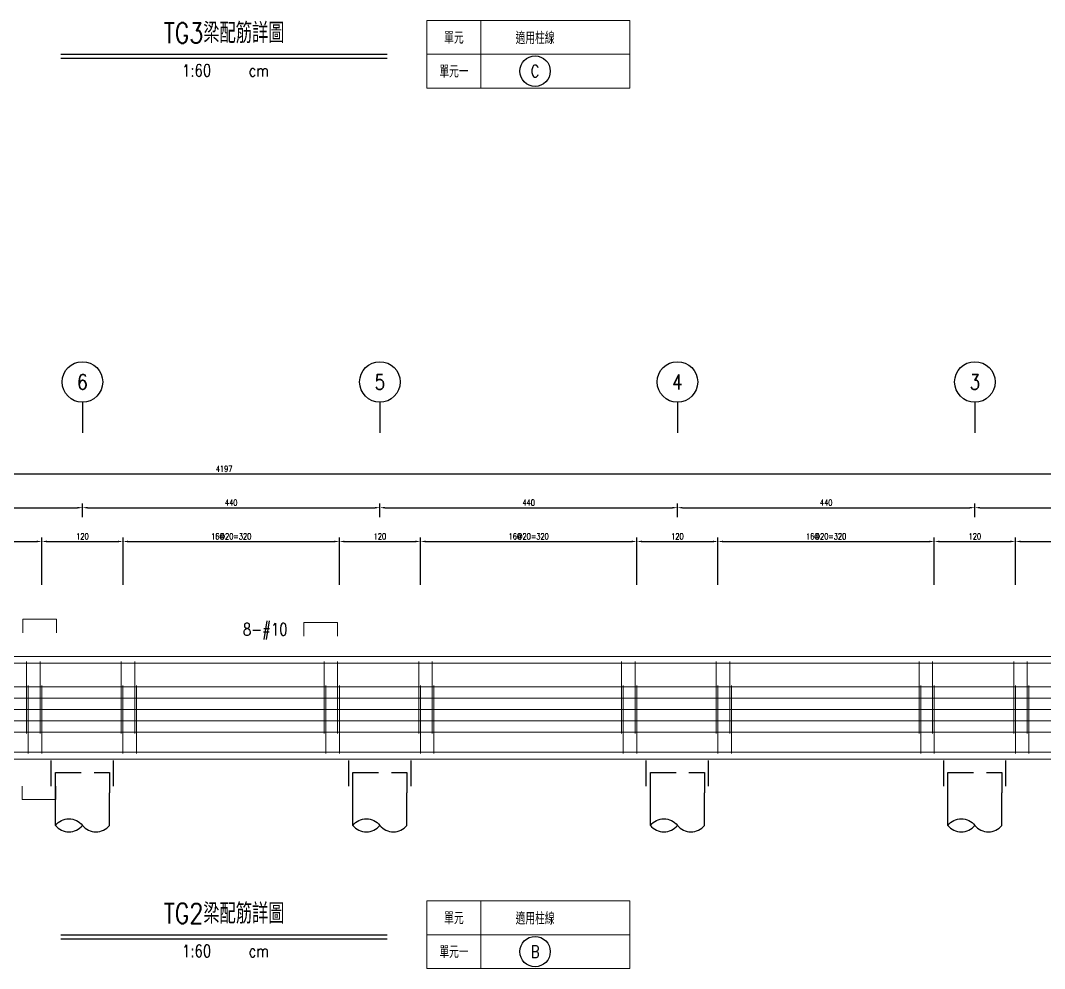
# Model space of a CAD drawing. Extents: x -4754 to 4976, y -19960 to 3841.
# Drawn here: x 1532 to 3047, y -18507 to -17104 of the extents above; entities that cross this region are included whole.
import ezdxf
from ezdxf.enums import TextEntityAlignment as Align

# ---------------------------------------------------------------- set-up
doc = ezdxf.new("R2010")
doc.units = 0
doc.header["$LTSCALE"] = 3
doc.linetypes.add('DASHED', pattern=[19.05, 12.7, -6.35])
doc.layers.get('0').update_dxf_attribs({"linetype": 'CONTINUOUS'})
doc.layers.add('HB_0', color=7, linetype='CONTINUOUS', transparency=0.5)
for name, color, linetype in [('HB_DIM', 1, 'CONTINUOUS'), ('HB_SYMBOLS', 7, 'CONTINUOUS'), ('HB_TXT_CTEXT', 2, 'CONTINUOUS'), ('鋼筋', 3, 'CONTINUOUS')]:
    doc.layers.add(name, color=color, linetype=linetype)
doc.styles.get("Standard").update_dxf_attribs({"font": 'ROMANS.shx', "width": 0.8, "bigfont": 'chineset.shx'})
doc.dimstyles.new('30', dxfattribs={"dimscale": 3, "dimtxt": 3, "dimasz": 2.5, "dimexe": 2, "dimexo": 2, "dimgap": 1, "dimtad": 1, "dimdsep": 46, "dimtxsty": 'Standard', "dimcen": 0, "dimclrd": 256, "dimclre": 256, "dimclrt": 2, "dimadec": 0, "dimazin": 0, "dimtfac": 1, "dimtix": 1, "dimtmove": 2, "dimatfit": 3, "dimfxl": 1, "dimtolj": 1, "dimtzin": 0, "dimarcsym": 0})

# ---------------------------------------------------------------- blocks, each defined once
blk = doc.blocks.new('title_beam')
at = {"color": 3, "linetype": 'Continuous'}
blk.add_line((-241.2, 0), (241.2, 0), dxfattribs=at)
at = {"color": 1, "linetype": 'Continuous'}
blk.add_line((-241.2, -6), (241.2, -6), dxfattribs=at)
at = {"color": 3, "linetype": 'Continuous', "width": 0.8}
blk.add_attdef('TITLE', text='', height=30, dxfattribs=at).set_placement((0, 33), align=Align.MIDDLE)
at = {"linetype": 'Continuous', "width": 0.8}
blk.add_attdef('SCALE', text='', height=18, dxfattribs=at).set_placement((-40.6, -24), align=Align.MIDDLE)
blk.add_attdef('CM', (36.5, -33), '', height=18, dxfattribs=at)
blk = doc.blocks.new('line_tag')
at = {"layer": 'HB_SYMBOLS', "color": 4, "linetype": 'Continuous'}
blk.add_circle((0, 0), 22.5, dxfattribs=at)
at = {"color": 4, "linetype": 'Continuous', "width": 0.8}
blk.add_attdef('A', text='', height=18, dxfattribs=at).set_placement((0, 0), align=Align.MIDDLE)
blk = doc.blocks.new('pile_vertical')
at = {"color": 252, "linetype": 'DASHED'}
for p, q in [((-46, -40), (-46, 0)), ((46, -40), (46, 0))]:
    blk.add_line(p, q, dxfattribs=at)
at = {"linetype": 'Continuous'}
for p, q in [((-40, -98.1), (-40, -50)), ((40, -98.1), (40, -50))]:
    blk.add_line(p, q, dxfattribs=at)
at = {"color": 252, "linetype": 'DASHED'}
blk.add_lwpolyline([(-40, -50), (-40, -20), (40, -20), (40, -50)], dxfattribs=at)
at = {"linetype": 'Continuous'}
for points in [[(-40, -98.1, -0.48), (0, -98.1, 0.48), (40, -98.1, 0.48)], [(-40, -98.1, 0.48), (0, -98.1, 0.48)]]:
    blk.add_lwpolyline(points, format="xyb", dxfattribs=at)
blk = doc.blocks.new('line_guide')
at = {"color": 4, "linetype": 'Continuous'}
blk.add_line((0, 0), (0, -45), dxfattribs=at)
blk.add_circle((0, 30), 30, dxfattribs=at)
at = {"color": 4, "linetype": 'Continuous', "width": 0.8}
blk.add_attdef('A', text='', height=22.5, dxfattribs=at).set_placement((0, 30), align=Align.MIDDLE)
blk = doc.blocks.new('*D462')
at = {"layer": 'HB_DIM', "linetype": 'Continuous', "lineweight": -2}
for p, q in [((1243.6, -17938.8), (1243.6, -17868.8)), ((1563.6, -17938.8), (1563.6, -17868.8)), ((1251.1, -17874.8), (1556.1, -17874.8))]:
    blk.add_line(p, q, dxfattribs=at)
at = {"layer": 'HB_DIM'}
for points in [[(1251.1, -17873.6), (1251.1, -17876.1), (1243.6, -17874.8)], [(1556.1, -17876.1), (1556.1, -17873.6), (1563.6, -17874.8)]]:
    blk.add_solid(points, dxfattribs=at)
at = {"layer": 'HB_DIM', "color": 2, "linetype": 'Continuous', "insert": (1403.6, -17867.3), "char_height": 9, "attachment_point": 5, "rotation": 0}
blk.add_mtext('\\A1;16@20=320', dxfattribs=at)
blk = doc.blocks.new('*D463')
at = {"layer": 'HB_DIM', "linetype": 'Continuous', "lineweight": -2}
for p, q in [((1563.6, -17938.8), (1563.6, -17868.8)), ((1683.6, -17938.8), (1683.6, -17868.8)), ((1571.1, -17874.8), (1676.1, -17874.8))]:
    blk.add_line(p, q, dxfattribs=at)
at = {"layer": 'HB_DIM'}
for points in [[(1571.1, -17873.6), (1571.1, -17876.1), (1563.6, -17874.8)], [(1676.1, -17876.1), (1676.1, -17873.6), (1683.6, -17874.8)]]:
    blk.add_solid(points, dxfattribs=at)
at = {"layer": 'HB_DIM', "color": 2, "linetype": 'Continuous', "insert": (1623.6, -17867.3), "char_height": 9, "attachment_point": 5, "rotation": 0}
blk.add_mtext('\\A1;120', dxfattribs=at)
blk = doc.blocks.new('*D464')
at = {"layer": 'HB_DIM', "linetype": 'Continuous', "lineweight": -2}
for p, q in [((1683.6, -17938.8), (1683.6, -17868.8)), ((2003.6, -17938.8), (2003.6, -17868.8)), ((1691.1, -17874.8), (1996.1, -17874.8))]:
    blk.add_line(p, q, dxfattribs=at)
at = {"layer": 'HB_DIM'}
for points in [[(1691.1, -17873.6), (1691.1, -17876.1), (1683.6, -17874.8)], [(1996.1, -17876.1), (1996.1, -17873.6), (2003.6, -17874.8)]]:
    blk.add_solid(points, dxfattribs=at)
at = {"layer": 'HB_DIM', "color": 2, "linetype": 'Continuous', "insert": (1843.6, -17867.3), "char_height": 9, "attachment_point": 5, "rotation": 0}
blk.add_mtext('\\A1;16@20=320', dxfattribs=at)
blk = doc.blocks.new('*D465')
at = {"layer": 'HB_DIM', "linetype": 'Continuous', "lineweight": -2}
for p, q in [((2003.6, -17938.8), (2003.6, -17868.8)), ((2123.6, -17938.8), (2123.6, -17868.8)), ((2011.1, -17874.8), (2116.1, -17874.8))]:
    blk.add_line(p, q, dxfattribs=at)
at = {"layer": 'HB_DIM'}
for points in [[(2011.1, -17873.6), (2011.1, -17876.1), (2003.6, -17874.8)], [(2116.1, -17876.1), (2116.1, -17873.6), (2123.6, -17874.8)]]:
    blk.add_solid(points, dxfattribs=at)
at = {"layer": 'HB_DIM', "color": 2, "linetype": 'Continuous', "insert": (2063.6, -17867.3), "char_height": 9, "attachment_point": 5, "rotation": 0}
blk.add_mtext('\\A1;120', dxfattribs=at)
blk = doc.blocks.new('*D466')
at = {"layer": 'HB_DIM', "linetype": 'Continuous', "lineweight": -2}
for p, q in [((2123.6, -17938.8), (2123.6, -17868.8)), ((2443.6, -17938.8), (2443.6, -17868.8)), ((2131.1, -17874.8), (2436.1, -17874.8))]:
    blk.add_line(p, q, dxfattribs=at)
at = {"layer": 'HB_DIM'}
for points in [[(2131.1, -17873.6), (2131.1, -17876.1), (2123.6, -17874.8)], [(2436.1, -17876.1), (2436.1, -17873.6), (2443.6, -17874.8)]]:
    blk.add_solid(points, dxfattribs=at)
at = {"layer": 'HB_DIM', "color": 2, "linetype": 'Continuous', "insert": (2283.6, -17867.3), "char_height": 9, "attachment_point": 5, "rotation": 0}
blk.add_mtext('\\A1;16@20=320', dxfattribs=at)
blk = doc.blocks.new('*D467')
at = {"layer": 'HB_DIM', "linetype": 'Continuous', "lineweight": -2}
for p, q in [((2443.6, -17938.8), (2443.6, -17868.8)), ((2563.6, -17938.8), (2563.6, -17868.8)), ((2451.1, -17874.8), (2556.1, -17874.8))]:
    blk.add_line(p, q, dxfattribs=at)
at = {"layer": 'HB_DIM'}
for points in [[(2451.1, -17873.6), (2451.1, -17876.1), (2443.6, -17874.8)], [(2556.1, -17876.1), (2556.1, -17873.6), (2563.6, -17874.8)]]:
    blk.add_solid(points, dxfattribs=at)
at = {"layer": 'HB_DIM', "color": 2, "linetype": 'Continuous', "insert": (2503.6, -17867.3), "char_height": 9, "attachment_point": 5, "rotation": 0}
blk.add_mtext('\\A1;120', dxfattribs=at)
blk = doc.blocks.new('*D468')
at = {"layer": 'HB_DIM', "linetype": 'Continuous', "lineweight": -2}
for p, q in [((2563.6, -17938.8), (2563.6, -17868.8)), ((2883.6, -17938.8), (2883.6, -17868.8)), ((2571.1, -17874.8), (2876.1, -17874.8))]:
    blk.add_line(p, q, dxfattribs=at)
at = {"layer": 'HB_DIM'}
for points in [[(2571.1, -17873.6), (2571.1, -17876.1), (2563.6, -17874.8)], [(2876.1, -17876.1), (2876.1, -17873.6), (2883.6, -17874.8)]]:
    blk.add_solid(points, dxfattribs=at)
at = {"layer": 'HB_DIM', "color": 2, "linetype": 'Continuous', "insert": (2723.6, -17867.3), "char_height": 9, "attachment_point": 5, "rotation": 0}
blk.add_mtext('\\A1;16@20=320', dxfattribs=at)
blk = doc.blocks.new('*D469')
at = {"layer": 'HB_DIM', "linetype": 'Continuous', "lineweight": -2}
for p, q in [((2883.6, -17938.8), (2883.6, -17868.8)), ((3003.6, -17938.8), (3003.6, -17868.8)), ((2891.1, -17874.8), (2996.1, -17874.8))]:
    blk.add_line(p, q, dxfattribs=at)
at = {"layer": 'HB_DIM'}
for points in [[(2891.1, -17873.6), (2891.1, -17876.1), (2883.6, -17874.8)], [(2996.1, -17876.1), (2996.1, -17873.6), (3003.6, -17874.8)]]:
    blk.add_solid(points, dxfattribs=at)
at = {"layer": 'HB_DIM', "color": 2, "linetype": 'Continuous', "insert": (2943.6, -17867.3), "char_height": 9, "attachment_point": 5, "rotation": 0}
blk.add_mtext('\\A1;120', dxfattribs=at)
blk = doc.blocks.new('*D470')
at = {"layer": 'HB_DIM', "linetype": 'Continuous', "lineweight": -2}
for p, q in [((3003.6, -17938.8), (3003.6, -17868.8)), ((3303.6, -17938.8), (3303.6, -17868.8)), ((3011.1, -17874.8), (3296.1, -17874.8))]:
    blk.add_line(p, q, dxfattribs=at)
at = {"layer": 'HB_DIM'}
for points in [[(3011.1, -17873.6), (3011.1, -17876.1), (3003.6, -17874.8)], [(3296.1, -17876.1), (3296.1, -17873.6), (3303.6, -17874.8)]]:
    blk.add_solid(points, dxfattribs=at)
at = {"layer": 'HB_DIM', "color": 2, "linetype": 'Continuous', "insert": (3153.6, -17867.3), "char_height": 9, "attachment_point": 5, "rotation": 0}
blk.add_mtext('\\A1;15@20=300', dxfattribs=at)
blk = doc.blocks.new('*D474')
at = {"layer": 'HB_DIM', "linetype": 'Continuous', "lineweight": -2}
for p, q in [((-265.4, -17938.8), (-265.4, -17768.8)), ((-257.9, -17774.8), (3924.1, -17774.8)), ((3931.6, -17938.8), (3931.6, -17768.8))]:
    blk.add_line(p, q, dxfattribs=at)
at = {"layer": 'HB_DIM'}
for points in [[(-257.9, -17773.6), (-257.9, -17776.1), (-265.4, -17774.8)], [(3924.1, -17776.1), (3924.1, -17773.6), (3931.6, -17774.8)]]:
    blk.add_solid(points, dxfattribs=at)
at = {"layer": 'HB_DIM', "color": 2, "linetype": 'Continuous', "insert": (1833.1, -17767.3), "char_height": 9, "attachment_point": 5, "rotation": 0}
blk.add_mtext('\\A1;4197', dxfattribs=at)
blk = doc.blocks.new('*D479')
at = {"layer": 'HB_DIM', "linetype": 'Continuous', "lineweight": -2}
for p, q in [((1183.6, -17838.8), (1183.6, -17818.8)), ((1191.1, -17824.8), (1616.1, -17824.8)), ((1623.6, -17838.8), (1623.6, -17818.8))]:
    blk.add_line(p, q, dxfattribs=at)
at = {"layer": 'HB_DIM'}
for points in [[(1191.1, -17823.6), (1191.1, -17826.1), (1183.6, -17824.8)], [(1616.1, -17826.1), (1616.1, -17823.6), (1623.6, -17824.8)]]:
    blk.add_solid(points, dxfattribs=at)
at = {"layer": 'HB_DIM', "color": 2, "linetype": 'Continuous', "insert": (1403.6, -17817.3), "char_height": 9, "attachment_point": 5, "rotation": 0}
blk.add_mtext('\\A1;440', dxfattribs=at)
blk = doc.blocks.new('*D480')
at = {"layer": 'HB_DIM', "linetype": 'Continuous', "lineweight": -2}
for p, q in [((1623.6, -17838.8), (1623.6, -17818.8)), ((1631.1, -17824.8), (2056.1, -17824.8)), ((2063.6, -17838.8), (2063.6, -17818.8))]:
    blk.add_line(p, q, dxfattribs=at)
at = {"layer": 'HB_DIM'}
for points in [[(1631.1, -17823.6), (1631.1, -17826.1), (1623.6, -17824.8)], [(2056.1, -17826.1), (2056.1, -17823.6), (2063.6, -17824.8)]]:
    blk.add_solid(points, dxfattribs=at)
at = {"layer": 'HB_DIM', "color": 2, "linetype": 'Continuous', "insert": (1843.6, -17817.3), "char_height": 9, "attachment_point": 5, "rotation": 0}
blk.add_mtext('\\A1;440', dxfattribs=at)
blk = doc.blocks.new('*D481')
at = {"layer": 'HB_DIM', "linetype": 'Continuous', "lineweight": -2}
for p, q in [((2063.6, -17838.8), (2063.6, -17818.8)), ((2071.1, -17824.8), (2496.1, -17824.8)), ((2503.6, -17838.8), (2503.6, -17818.8))]:
    blk.add_line(p, q, dxfattribs=at)
at = {"layer": 'HB_DIM'}
for points in [[(2071.1, -17823.6), (2071.1, -17826.1), (2063.6, -17824.8)], [(2496.1, -17826.1), (2496.1, -17823.6), (2503.6, -17824.8)]]:
    blk.add_solid(points, dxfattribs=at)
at = {"layer": 'HB_DIM', "color": 2, "linetype": 'Continuous', "insert": (2283.6, -17817.3), "char_height": 9, "attachment_point": 5, "rotation": 0}
blk.add_mtext('\\A1;440', dxfattribs=at)
blk = doc.blocks.new('*D482')
at = {"layer": 'HB_DIM', "linetype": 'Continuous', "lineweight": -2}
for p, q in [((2503.6, -17838.8), (2503.6, -17818.8)), ((2511.1, -17824.8), (2936.1, -17824.8)), ((2943.6, -17838.8), (2943.6, -17818.8))]:
    blk.add_line(p, q, dxfattribs=at)
at = {"layer": 'HB_DIM'}
for points in [[(2511.1, -17823.6), (2511.1, -17826.1), (2503.6, -17824.8)], [(2936.1, -17826.1), (2936.1, -17823.6), (2943.6, -17824.8)]]:
    blk.add_solid(points, dxfattribs=at)
at = {"layer": 'HB_DIM', "color": 2, "linetype": 'Continuous', "insert": (2723.6, -17817.3), "char_height": 9, "attachment_point": 5, "rotation": 0}
blk.add_mtext('\\A1;440', dxfattribs=at)
blk = doc.blocks.new('*D483')
at = {"layer": 'HB_DIM', "linetype": 'Continuous', "lineweight": -2}
for p, q in [((2943.6, -17838.8), (2943.6, -17818.8)), ((2951.1, -17824.8), (3366.1, -17824.8)), ((3373.6, -17838.8), (3373.6, -17818.8))]:
    blk.add_line(p, q, dxfattribs=at)
at = {"layer": 'HB_DIM'}
for points in [[(2951.1, -17823.6), (2951.1, -17826.1), (2943.6, -17824.8)], [(3366.1, -17826.1), (3366.1, -17823.6), (3373.6, -17824.8)]]:
    blk.add_solid(points, dxfattribs=at)
at = {"layer": 'HB_DIM', "color": 2, "linetype": 'Continuous', "insert": (3158.6, -17817.3), "char_height": 9, "attachment_point": 5, "rotation": 0}
blk.add_mtext('\\A1;430', dxfattribs=at)

msp = doc.modelspace()

# ---------------------------------------------------------------- linework, layer by layer
at = {"layer": 'HB_0', "lineweight": 5}
msp.add_lwpolyline([(-265.427, -18196.802), (-265.427, -18044.802), (3931.573, -18044.802), (3931.573, -18196.802), (-265.427, -18196.802)], dxfattribs=at)
at = {"layer": 'HB_DIM', "color": 1, "linetype": 'Continuous'}
msp.add_lwpolyline([(1833.073, -18054.802, 0, 1.25, 0), (1833.073, -18039.802, 0, 0, 0), (1833.073, -18004.802, 0, 0, 0), (1851.073, -18004.802, 0, 0, 0)], format="xyseb", dxfattribs=at)
at = {"layer": 'HB_TXT_CTEXT', "color": 4, "lineweight": 5, "true_color": 0x00ffff}
for p, q in [((2213.073, -17103.802), (2213.073, -17203.802)), ((2133.073, -17153.802), (2433.073, -17153.802)), ((2213.073, -18406.802), (2213.073, -18506.802)), ((2133.073, -18456.802), (2433.073, -18456.802))]:
    msp.add_line(p, q, dxfattribs=at)
for points in [[(2133.073, -17103.802), (2133.073, -17203.802), (2433.073, -17203.802), (2433.073, -17103.802), (2133.073, -17103.802)], [(2133.073, -18406.802), (2133.073, -18506.802), (2433.073, -18506.802), (2433.073, -18406.802), (2133.073, -18406.802)]]:
    msp.add_lwpolyline(points, dxfattribs=at)
at = {"layer": 'HB_TXT_CTEXT', "lineweight": 5}
for points in [[(1535.327, -18009.802, -50), (1535.327, -17989.802, -50), (1585.327, -17989.802, -50), (1585.327, -18009.802, -50)], [(1951.073, -18014.802, -38), (1951.073, -17994.802, -38), (2001.073, -17994.802, -38), (2001.073, -18014.802, -38)], [(1534.351, -18236.802, -50), (1534.351, -18256.802, -50), (1584.351, -18256.802, -50), (1584.351, -18236.802, -50)]]:
    msp.add_polyline3d(points, dxfattribs=at)
at = {"layer": '鋼筋', "lineweight": 5}
for p, q in [((-244.937, -18054.802, -38), (3911.083, -18054.802, -38)), ((-244.937, -18054.802, -27.143), (3911.083, -18054.802, -27.143)), ((-244.937, -18054.802, -16.286), (3911.083, -18054.802, -16.286)), ((-244.937, -18054.802, -5.429), (3911.083, -18054.802, -5.429)), ((-244.937, -18054.802, 5.429), (3911.083, -18054.802, 5.429)), ((-244.937, -18054.802, 16.286), (3911.083, -18054.802, 16.286)), ((-244.937, -18054.802, 27.143), (3911.083, -18054.802, 27.143)), ((-244.937, -18054.802, 38), (3911.083, -18054.802, 38)), ((1541.033, -18063.352, 33.895), (1541.033, -18055.732, 33.895)), ((1541.033, -18055.732, 40.245), (1541.033, -18155.872, 40.245)), ((1541.033, -18155.872, -40.245), (1541.033, -18055.732, -40.245)), ((1541.033, -18055.732, -33.895), (1541.033, -18063.352, -33.895)), ((1561.033, -18063.352, 33.895), (1561.033, -18055.732, 33.895)), ((1561.033, -18055.732, 40.245), (1561.033, -18155.872, 40.245)), ((1561.033, -18155.872, -40.245), (1561.033, -18055.732, -40.245)), ((1561.033, -18055.732, -33.895), (1561.033, -18063.352, -33.895)), ((1681.033, -18063.352, 33.895), (1681.033, -18055.732, 33.895)), ((1681.033, -18055.732, 40.245), (1681.033, -18155.872, 40.245)), ((1681.033, -18155.872, -40.245), (1681.033, -18055.732, -40.245)), ((1681.033, -18055.732, -33.895), (1681.033, -18063.352, -33.895)), ((1701.033, -18063.352, 33.895), (1701.033, -18055.732, 33.895)), ((1701.033, -18055.732, 40.245), (1701.033, -18155.872, 40.245)), ((1701.033, -18155.872, -40.245), (1701.033, -18055.732, -40.245)), ((1701.033, -18055.732, -33.895), (1701.033, -18063.352, -33.895)), ((1981.033, -18063.352, 33.895), (1981.033, -18055.732, 33.895)), ((1981.033, -18055.732, 40.245), (1981.033, -18155.872, 40.245)), ((1981.033, -18155.872, -40.245), (1981.033, -18055.732, -40.245)), ((1981.033, -18055.732, -33.895), (1981.033, -18063.352, -33.895)), ((2001.033, -18063.352, 33.895), (2001.033, -18055.732, 33.895)), ((2001.033, -18055.732, 40.245), (2001.033, -18155.872, 40.245)), ((2001.033, -18155.872, -40.245), (2001.033, -18055.732, -40.245)), ((2001.033, -18055.732, -33.895), (2001.033, -18063.352, -33.895)), ((2121.033, -18063.352, 33.895), (2121.033, -18055.732, 33.895)), ((2121.033, -18055.732, 40.245), (2121.033, -18155.872, 40.245)), ((2121.033, -18155.872, -40.245), (2121.033, -18055.732, -40.245)), ((2121.033, -18055.732, -33.895), (2121.033, -18063.352, -33.895)), ((2141.033, -18063.352, 33.895), (2141.033, -18055.732, 33.895)), ((2141.033, -18055.732, 40.245), (2141.033, -18155.872, 40.245)), ((2141.033, -18155.872, -40.245), (2141.033, -18055.732, -40.245)), ((2141.033, -18055.732, -33.895), (2141.033, -18063.352, -33.895)), ((2421.033, -18063.352, 33.895), (2421.033, -18055.732, 33.895)), ((2421.033, -18055.732, 40.245), (2421.033, -18155.872, 40.245)), ((2421.033, -18155.872, -40.245), (2421.033, -18055.732, -40.245)), ((2421.033, -18055.732, -33.895), (2421.033, -18063.352, -33.895)), ((2441.033, -18063.352, 33.895), (2441.033, -18055.732, 33.895)), ((2441.033, -18055.732, 40.245), (2441.033, -18155.872, 40.245)), ((2441.033, -18155.872, -40.245), (2441.033, -18055.732, -40.245)), ((2441.033, -18055.732, -33.895), (2441.033, -18063.352, -33.895)), ((2561.033, -18063.352, 33.895), (2561.033, -18055.732, 33.895)), ((2561.033, -18055.732, 40.245), (2561.033, -18155.872, 40.245)), ((2561.033, -18155.872, -40.245), (2561.033, -18055.732, -40.245)), ((2561.033, -18055.732, -33.895), (2561.033, -18063.352, -33.895)), ((2581.033, -18063.352, 33.895), (2581.033, -18055.732, 33.895)), ((2581.033, -18055.732, 40.245), (2581.033, -18155.872, 40.245)), ((2581.033, -18155.872, -40.245), (2581.033, -18055.732, -40.245)), ((2581.033, -18055.732, -33.895), (2581.033, -18063.352, -33.895)), ((2861.033, -18063.352, 33.895), (2861.033, -18055.732, 33.895)), ((2861.033, -18055.732, 40.245), (2861.033, -18155.872, 40.245)), ((2861.033, -18155.872, -40.245), (2861.033, -18055.732, -40.245)), ((2861.033, -18055.732, -33.895), (2861.033, -18063.352, -33.895)), ((2881.033, -18063.352, 33.895), (2881.033, -18055.732, 33.895)), ((2881.033, -18055.732, 40.245), (2881.033, -18155.872, 40.245)), ((2881.033, -18155.872, -40.245), (2881.033, -18055.732, -40.245)), ((2881.033, -18055.732, -33.895), (2881.033, -18063.352, -33.895)), ((3001.033, -18063.352, 33.895), (3001.033, -18055.732, 33.895)), ((3001.033, -18055.732, 40.245), (3001.033, -18155.872, 40.245)), ((3001.033, -18155.872, -40.245), (3001.033, -18055.732, -40.245)), ((3001.033, -18055.732, -33.895), (3001.033, -18063.352, -33.895)), ((3021.033, -18063.352, 33.895), (3021.033, -18055.732, 33.895)), ((3021.033, -18055.732, 40.245), (3021.033, -18155.872, 40.245)), ((3021.033, -18155.872, -40.245), (3021.033, -18055.732, -40.245)), ((3021.033, -18055.732, -33.895), (3021.033, -18063.352, -33.895)), ((-245.657, -18089.802, -50), (3911.803, -18089.802, -50)), ((-245.657, -18089.802, -35.714), (3911.803, -18089.802, -35.714)), ((-245.657, -18089.802, -21.429), (3911.803, -18089.802, -21.429)), ((-245.657, -18089.802, -7.143), (3911.803, -18089.802, -7.143)), ((-245.657, -18089.802, 7.143), (3911.803, -18089.802, 7.143)), ((-245.657, -18089.802, 21.429), (3911.803, -18089.802, 21.429)), ((-245.657, -18089.802, 35.714), (3911.803, -18089.802, 35.714)), ((-245.657, -18089.802, 50), (3911.803, -18089.802, 50)), ((1543.573, -18098.852, 45.395), (1543.573, -18091.232, 45.395)), ((1543.573, -18091.232, 51.745), (1543.573, -18185.372, 51.745)), ((1543.573, -18185.372, -51.745), (1543.573, -18091.232, -51.745)), ((1543.573, -18091.232, -45.395), (1543.573, -18098.852, -45.395)), ((1563.573, -18098.852, 45.395), (1563.573, -18091.232, 45.395)), ((1563.573, -18091.232, 51.745), (1563.573, -18185.372, 51.745)), ((1563.573, -18185.372, -51.745), (1563.573, -18091.232, -51.745)), ((1563.573, -18091.232, -45.395), (1563.573, -18098.852, -45.395)), ((1683.573, -18098.852, 45.395), (1683.573, -18091.232, 45.395)), ((1683.573, -18091.232, 51.745), (1683.573, -18185.372, 51.745)), ((1683.573, -18185.372, -51.745), (1683.573, -18091.232, -51.745)), ((1683.573, -18091.232, -45.395), (1683.573, -18098.852, -45.395)), ((1703.573, -18098.852, 45.395), (1703.573, -18091.232, 45.395)), ((1703.573, -18091.232, 51.745), (1703.573, -18185.372, 51.745)), ((1703.573, -18185.372, -51.745), (1703.573, -18091.232, -51.745)), ((1703.573, -18091.232, -45.395), (1703.573, -18098.852, -45.395)), ((1983.573, -18098.852, 45.395), (1983.573, -18091.232, 45.395)), ((1983.573, -18091.232, 51.745), (1983.573, -18185.372, 51.745)), ((1983.573, -18185.372, -51.745), (1983.573, -18091.232, -51.745)), ((1983.573, -18091.232, -45.395), (1983.573, -18098.852, -45.395)), ((2003.573, -18098.852, 45.395), (2003.573, -18091.232, 45.395)), ((2003.573, -18091.232, 51.745), (2003.573, -18185.372, 51.745)), ((2003.573, -18185.372, -51.745), (2003.573, -18091.232, -51.745)), ((2003.573, -18091.232, -45.395), (2003.573, -18098.852, -45.395)), ((2123.573, -18098.852, 45.395), (2123.573, -18091.232, 45.395)), ((2123.573, -18091.232, 51.745), (2123.573, -18185.372, 51.745)), ((2123.573, -18185.372, -51.745), (2123.573, -18091.232, -51.745)), ((2123.573, -18091.232, -45.395), (2123.573, -18098.852, -45.395)), ((2143.573, -18098.852, 45.395), (2143.573, -18091.232, 45.395)), ((2143.573, -18091.232, 51.745), (2143.573, -18185.372, 51.745)), ((2143.573, -18185.372, -51.745), (2143.573, -18091.232, -51.745)), ((2143.573, -18091.232, -45.395), (2143.573, -18098.852, -45.395)), ((2423.573, -18098.852, 45.395), (2423.573, -18091.232, 45.395)), ((2423.573, -18091.232, 51.745), (2423.573, -18185.372, 51.745)), ((2423.573, -18185.372, -51.745), (2423.573, -18091.232, -51.745)), ((2423.573, -18091.232, -45.395), (2423.573, -18098.852, -45.395)), ((2443.573, -18098.852, 45.395), (2443.573, -18091.232, 45.395)), ((2443.573, -18091.232, 51.745), (2443.573, -18185.372, 51.745)), ((2443.573, -18185.372, -51.745), (2443.573, -18091.232, -51.745)), ((2443.573, -18091.232, -45.395), (2443.573, -18098.852, -45.395)), ((2563.573, -18098.852, 45.395), (2563.573, -18091.232, 45.395)), ((2563.573, -18091.232, 51.745), (2563.573, -18185.372, 51.745)), ((2563.573, -18185.372, -51.745), (2563.573, -18091.232, -51.745)), ((2563.573, -18091.232, -45.395), (2563.573, -18098.852, -45.395)), ((2583.573, -18098.852, 45.395), (2583.573, -18091.232, 45.395)), ((2583.573, -18091.232, 51.745), (2583.573, -18185.372, 51.745)), ((2583.573, -18185.372, -51.745), (2583.573, -18091.232, -51.745)), ((2583.573, -18091.232, -45.395), (2583.573, -18098.852, -45.395)), ((2863.573, -18098.852, 45.395), (2863.573, -18091.232, 45.395)), ((2863.573, -18091.232, 51.745), (2863.573, -18185.372, 51.745)), ((2863.573, -18185.372, -51.745), (2863.573, -18091.232, -51.745)), ((2863.573, -18091.232, -45.395), (2863.573, -18098.852, -45.395)), ((2883.573, -18098.852, 45.395), (2883.573, -18091.232, 45.395)), ((2883.573, -18091.232, 51.745), (2883.573, -18185.372, 51.745)), ((2883.573, -18185.372, -51.745), (2883.573, -18091.232, -51.745)), ((2883.573, -18091.232, -45.395), (2883.573, -18098.852, -45.395)), ((3003.573, -18098.852, 45.395), (3003.573, -18091.232, 45.395)), ((3003.573, -18091.232, 51.745), (3003.573, -18185.372, 51.745)), ((3003.573, -18185.372, -51.745), (3003.573, -18091.232, -51.745)), ((3003.573, -18091.232, -45.395), (3003.573, -18098.852, -45.395)), ((3023.573, -18098.852, 45.395), (3023.573, -18091.232, 45.395)), ((3023.573, -18091.232, 51.745), (3023.573, -18185.372, 51.745)), ((3023.573, -18185.372, -51.745), (3023.573, -18091.232, -51.745)), ((3023.573, -18091.232, -45.395), (3023.573, -18098.852, -45.395)), ((-243.427, -18106.552, -50), (3909.573, -18106.552, -50)), ((-243.427, -18106.552, 50), (3909.573, -18106.552, 50)), ((-243.427, -18123.302, -50), (3909.573, -18123.302, -50)), ((-243.427, -18123.302, 50), (3909.573, -18123.302, 50)), ((-243.427, -18140.052, -50), (3909.573, -18140.052, -50)), ((-243.427, -18140.052, 50), (3909.573, -18140.052, 50)), ((-250.537, -18156.802, -50), (3916.683, -18156.802, -50)), ((-250.537, -18156.802, -35.714), (3916.683, -18156.802, -35.714)), ((-250.537, -18156.802, -21.429), (3916.683, -18156.802, -21.429)), ((-250.537, -18156.802, -7.143), (3916.683, -18156.802, -7.143)), ((-250.537, -18156.802, 7.143), (3916.683, -18156.802, 7.143)), ((-250.537, -18156.802, 21.429), (3916.683, -18156.802, 21.429)), ((-250.537, -18156.802, 35.714), (3916.683, -18156.802, 35.714)), ((-250.537, -18156.802, 50), (3916.683, -18156.802, 50)), ((1541.033, -18159.047, 37.07), (1541.033, -18159.047, -37.07)), ((1561.033, -18159.047, 37.07), (1561.033, -18159.047, -37.07)), ((1681.033, -18159.047, 37.07), (1681.033, -18159.047, -37.07)), ((1701.033, -18159.047, 37.07), (1701.033, -18159.047, -37.07)), ((1981.033, -18159.047, 37.07), (1981.033, -18159.047, -37.07)), ((2001.033, -18159.047, 37.07), (2001.033, -18159.047, -37.07)), ((2121.033, -18159.047, 37.07), (2121.033, -18159.047, -37.07)), ((2141.033, -18159.047, 37.07), (2141.033, -18159.047, -37.07)), ((2421.033, -18159.047, 37.07), (2421.033, -18159.047, -37.07)), ((2441.033, -18159.047, 37.07), (2441.033, -18159.047, -37.07)), ((2561.033, -18159.047, 37.07), (2561.033, -18159.047, -37.07)), ((2581.033, -18159.047, 37.07), (2581.033, -18159.047, -37.07)), ((2861.033, -18159.047, 37.07), (2861.033, -18159.047, -37.07)), ((2881.033, -18159.047, 37.07), (2881.033, -18159.047, -37.07)), ((3001.033, -18159.047, 37.07), (3001.033, -18159.047, -37.07)), ((3021.033, -18159.047, 37.07), (3021.033, -18159.047, -37.07)), ((-246.742, -18186.802, -50), (3912.888, -18186.802, -50)), ((-246.742, -18186.802, -35.714), (3912.888, -18186.802, -35.714)), ((-246.742, -18186.802, -21.429), (3912.888, -18186.802, -21.429)), ((-246.742, -18186.802, -7.143), (3912.888, -18186.802, -7.143)), ((-246.742, -18186.802, 7.143), (3912.888, -18186.802, 7.143)), ((-246.742, -18186.802, 21.429), (3912.888, -18186.802, 21.429)), ((-246.742, -18186.802, 35.714), (3912.888, -18186.802, 35.714)), ((-246.742, -18186.802, 50), (3912.888, -18186.802, 50)), ((1543.573, -18188.547, 48.57), (1543.573, -18188.547, -48.57)), ((1563.573, -18188.547, 48.57), (1563.573, -18188.547, -48.57)), ((1683.573, -18188.547, 48.57), (1683.573, -18188.547, -48.57)), ((1703.573, -18188.547, 48.57), (1703.573, -18188.547, -48.57)), ((1983.573, -18188.547, 48.57), (1983.573, -18188.547, -48.57)), ((2003.573, -18188.547, 48.57), (2003.573, -18188.547, -48.57)), ((2123.573, -18188.547, 48.57), (2123.573, -18188.547, -48.57)), ((2143.573, -18188.547, 48.57), (2143.573, -18188.547, -48.57)), ((2423.573, -18188.547, 48.57), (2423.573, -18188.547, -48.57)), ((2443.573, -18188.547, 48.57), (2443.573, -18188.547, -48.57)), ((2563.573, -18188.547, 48.57), (2563.573, -18188.547, -48.57)), ((2583.573, -18188.547, 48.57), (2583.573, -18188.547, -48.57)), ((2863.573, -18188.547, 48.57), (2863.573, -18188.547, -48.57)), ((2883.573, -18188.547, 48.57), (2883.573, -18188.547, -48.57)), ((3003.573, -18188.547, 48.57), (3003.573, -18188.547, -48.57)), ((3023.573, -18188.547, 48.57), (3023.573, -18188.547, -48.57))]:
    msp.add_line(p, q, dxfattribs=at)
at = {"layer": '鋼筋', "lineweight": 5, "extrusion": (1, -2.44929e-16, 0)}
for centre, start, end in [((-18055.732, 37.07, 1541.033), 270, 90), ((-18055.732, -37.07, 1541.033), 270, 90), ((-18055.732, 37.07, 1561.033), 270, 90), ((-18055.732, -37.07, 1561.033), 270, 90), ((-18055.732, 37.07, 1681.033), 270, 90), ((-18055.732, -37.07, 1681.033), 270, 90), ((-18055.732, 37.07, 1701.033), 270, 90), ((-18055.732, -37.07, 1701.033), 270, 90), ((-18055.732, 37.07, 1981.033), 270, 90), ((-18055.732, -37.07, 1981.033), 270, 90), ((-18055.732, 37.07, 2001.033), 270, 90), ((-18055.732, -37.07, 2001.033), 270, 90), ((-18055.732, 37.07, 2121.033), 270, 90), ((-18055.732, -37.07, 2121.033), 270, 90), ((-18055.732, 37.07, 2141.033), 270, 90), ((-18055.732, -37.07, 2141.033), 270, 90), ((-18055.732, 37.07, 2421.033), 270, 90), ((-18055.732, -37.07, 2421.033), 270, 90), ((-18055.732, 37.07, 2441.033), 270, 90), ((-18055.732, -37.07, 2441.033), 270, 90), ((-18055.732, 37.07, 2561.033), 270, 90), ((-18055.732, -37.07, 2561.033), 270, 90), ((-18055.732, 37.07, 2581.033), 270, 90), ((-18055.732, -37.07, 2581.033), 270, 90), ((-18055.732, 37.07, 2861.033), 270, 90), ((-18055.732, -37.07, 2861.033), 270, 90), ((-18055.732, 37.07, 2881.033), 270, 90), ((-18055.732, -37.07, 2881.033), 270, 90), ((-18055.732, 37.07, 3001.033), 270, 90), ((-18055.732, -37.07, 3001.033), 270, 90), ((-18055.732, 37.07, 3021.033), 270, 90), ((-18055.732, -37.07, 3021.033), 270, 90), ((-18091.232, 48.57, 1543.573), 270, 90), ((-18091.232, -48.57, 1543.573), 270, 90), ((-18091.232, 48.57, 1563.573), 270, 90), ((-18091.232, -48.57, 1563.573), 270, 90), ((-18091.232, 48.57, 1683.573), 270, 90), ((-18091.232, -48.57, 1683.573), 270, 90), ((-18091.232, 48.57, 1703.573), 270, 90), ((-18091.232, -48.57, 1703.573), 270, 90), ((-18091.232, 48.57, 1983.573), 270, 90), ((-18091.232, -48.57, 1983.573), 270, 90), ((-18091.232, 48.57, 2003.573), 270, 90), ((-18091.232, -48.57, 2003.573), 270, 90), ((-18091.232, 48.57, 2123.573), 270, 90), ((-18091.232, -48.57, 2123.573), 270, 90), ((-18091.232, 48.57, 2143.573), 270, 90), ((-18091.232, -48.57, 2143.573), 270, 90), ((-18091.232, 48.57, 2423.573), 270, 90), ((-18091.232, -48.57, 2423.573), 270, 90), ((-18091.232, 48.57, 2443.573), 270, 90), ((-18091.232, -48.57, 2443.573), 270, 90), ((-18091.232, 48.57, 2563.573), 270, 90), ((-18091.232, -48.57, 2563.573), 270, 90), ((-18091.232, 48.57, 2583.573), 270, 90), ((-18091.232, -48.57, 2583.573), 270, 90), ((-18091.232, 48.57, 2863.573), 270, 90), ((-18091.232, -48.57, 2863.573), 270, 90), ((-18091.232, 48.57, 2883.573), 270, 90), ((-18091.232, -48.57, 2883.573), 270, 90), ((-18091.232, 48.57, 3003.573), 270, 90), ((-18091.232, -48.57, 3003.573), 270, 90), ((-18091.232, 48.57, 3023.573), 270, 90), ((-18091.232, -48.57, 3023.573), 270, 90), ((-18155.872, 37.07, 1541.033), 90, 180), ((-18155.872, -37.07, 1541.033), 180, 270), ((-18155.872, 37.07, 1561.033), 90, 180), ((-18155.872, -37.07, 1561.033), 180, 270), ((-18155.872, 37.07, 1681.033), 90, 180), ((-18155.872, -37.07, 1681.033), 180, 270), ((-18155.872, 37.07, 1701.033), 90, 180), ((-18155.872, -37.07, 1701.033), 180, 270), ((-18155.872, 37.07, 1981.033), 90, 180), ((-18155.872, -37.07, 1981.033), 180, 270), ((-18155.872, 37.07, 2001.033), 90, 180), ((-18155.872, -37.07, 2001.033), 180, 270), ((-18155.872, 37.07, 2121.033), 90, 180), ((-18155.872, -37.07, 2121.033), 180, 270), ((-18155.872, 37.07, 2141.033), 90, 180), ((-18155.872, -37.07, 2141.033), 180, 270), ((-18155.872, 37.07, 2421.033), 90, 180), ((-18155.872, -37.07, 2421.033), 180, 270), ((-18155.872, 37.07, 2441.033), 90, 180), ((-18155.872, -37.07, 2441.033), 180, 270), ((-18155.872, 37.07, 2561.033), 90, 180), ((-18155.872, -37.07, 2561.033), 180, 270), ((-18155.872, 37.07, 2581.033), 90, 180), ((-18155.872, -37.07, 2581.033), 180, 270), ((-18155.872, 37.07, 2861.033), 90, 180), ((-18155.872, -37.07, 2861.033), 180, 270), ((-18155.872, 37.07, 2881.033), 90, 180), ((-18155.872, -37.07, 2881.033), 180, 270), ((-18155.872, 37.07, 3001.033), 90, 180), ((-18155.872, -37.07, 3001.033), 180, 270), ((-18155.872, 37.07, 3021.033), 90, 180), ((-18155.872, -37.07, 3021.033), 180, 270), ((-18185.372, 48.57, 1543.573), 90, 180), ((-18185.372, -48.57, 1543.573), 180, 270), ((-18185.372, 48.57, 1563.573), 90, 180), ((-18185.372, -48.57, 1563.573), 180, 270), ((-18185.372, 48.57, 1683.573), 90, 180), ((-18185.372, -48.57, 1683.573), 180, 270), ((-18185.372, 48.57, 1703.573), 90, 180), ((-18185.372, -48.57, 1703.573), 180, 270), ((-18185.372, 48.57, 1983.573), 90, 180), ((-18185.372, -48.57, 1983.573), 180, 270), ((-18185.372, 48.57, 2003.573), 90, 180), ((-18185.372, -48.57, 2003.573), 180, 270), ((-18185.372, 48.57, 2123.573), 90, 180), ((-18185.372, -48.57, 2123.573), 180, 270), ((-18185.372, 48.57, 2143.573), 90, 180), ((-18185.372, -48.57, 2143.573), 180, 270), ((-18185.372, 48.57, 2423.573), 90, 180), ((-18185.372, -48.57, 2423.573), 180, 270), ((-18185.372, 48.57, 2443.573), 90, 180), ((-18185.372, -48.57, 2443.573), 180, 270), ((-18185.372, 48.57, 2563.573), 90, 180), ((-18185.372, -48.57, 2563.573), 180, 270), ((-18185.372, 48.57, 2583.573), 90, 180), ((-18185.372, -48.57, 2583.573), 180, 270), ((-18185.372, 48.57, 2863.573), 90, 180), ((-18185.372, -48.57, 2863.573), 180, 270), ((-18185.372, 48.57, 2883.573), 90, 180), ((-18185.372, -48.57, 2883.573), 180, 270), ((-18185.372, 48.57, 3003.573), 90, 180), ((-18185.372, -48.57, 3003.573), 180, 270), ((-18185.372, 48.57, 3023.573), 90, 180), ((-18185.372, -48.57, 3023.573), 180, 270)]:
    msp.add_arc(centre, 3.175, start, end, dxfattribs=at)

# ---------------------------------------------------------------- block references
at = {"layer": 'HB_0', "linetype": 'Continuous'}
for p, values in [((1623.573, -17668.802), {'A': '6'}), ((2063.573, -17668.802), {'A': '5'}), ((2503.573, -17668.802), {'A': '4'}), ((2943.573, -17668.802), {'A': '3'})]:
    msp.add_blockref('line_guide', p, dxfattribs=at).add_auto_attribs(values)
for p in [(1623.573, -18196.802), (2063.573, -18196.802), (2503.573, -18196.802), (2943.573, -18196.802)]:
    msp.add_blockref('pile_vertical', p, dxfattribs=at)
at = {"layer": 'HB_TXT_CTEXT', "linetype": 'Continuous'}
for name, p, values in [('title_beam', (1833.073, -17153.802), {'TITLE': 'TG3梁配筋詳圖', 'SCALE': '1:60', 'CM': 'cm'}), ('line_tag', (2293.073, -17178.802), {'A': 'C'}), ('title_beam', (1833.073, -18456.802), {'TITLE': 'TG2梁配筋詳圖', 'SCALE': '1:60', 'CM': 'cm'}), ('line_tag', (2293.073, -18481.802), {'A': 'B'})]:
    msp.add_blockref(name, p, dxfattribs=at).add_auto_attribs(values)

# ---------------------------------------------------------------- texts
at = {"layer": 'HB_TXT_CTEXT', "linetype": 'Continuous', "width": 0.8}
for s, p in [('單元', (2173.073, -17128.802)), ('適用柱線', (2293.073, -17128.802)), ('單元一', (2173.073, -17178.802)), ('單元', (2173.073, -18431.802)), ('適用柱線', (2293.073, -18431.802)), ('單元一', (2173.073, -18481.802))]:
    msp.add_text(s, height=18, dxfattribs=at).set_placement(p, align=Align.MIDDLE)
msp.add_text(' 8-#10', height=18, dxfattribs=at).set_placement((1851.073, -18004.802, -38), align=Align.MIDDLE_LEFT)

# ---------------------------------------------------------------- dimensions: what is measured, and where the dimension line sits
at = {"layer": 'HB_DIM', "linetype": 'Continuous'}
for base, p1, p2, picture, middle in [((3931.573, -17774.802), (-265.427, -17944.802), (3931.573, -17944.802), '*D474', (1833.073, -17767.302)), ((1623.573, -17824.802), (1183.573, -17844.802, -799), (1623.573, -17844.802, -1239), '*D479', (1403.573, -17817.302)), ((2063.573, -17824.802), (1623.573, -17844.802, -1239), (2063.573, -17844.802, -1679), '*D480', (1843.573, -17817.302)), ((2503.573, -17824.802), (2063.573, -17844.802, -1679), (2503.573, -17844.802, -2119), '*D481', (2283.573, -17817.302)), ((2943.573, -17824.802), (2503.573, -17844.802, -2119), (2943.573, -17844.802, -2559), '*D482', (2723.573, -17817.302)), ((3373.573, -17824.802), (2943.573, -17844.802, -2559), (3373.573, -17844.802, -2989), '*D483', (3158.573, -17817.302)), ((1683.573, -17874.802), (1563.573, -17944.802, 45.395), (1683.573, -17944.802, 45.395), '*D463', (1623.573, -17867.302)), ((2123.573, -17874.802), (2003.573, -17944.802, 45.395), (2123.573, -17944.802, 45.395), '*D465', (2063.573, -17867.302)), ((2563.573, -17874.802), (2443.573, -17944.802, 45.395), (2563.573, -17944.802, 45.395), '*D467', (2503.573, -17867.302)), ((3003.573, -17874.802), (2883.573, -17944.802, 45.395), (3003.573, -17944.802, 45.395), '*D469', (2943.573, -17867.302))]:
    dim = msp.add_linear_dim(base=base, p1=p1, p2=p2, angle=0, dimstyle='30', override={"dimdec": 0, "dimpost": '<>'}, dxfattribs=at)
    dim.commit()
    dim.dimension.update_dxf_attribs({"geometry": picture, "text_midpoint": middle})
for base, p1, p2, text, picture, middle in [((1563.573, -17874.802), (1243.573, -17944.802, 45.395), (1563.573, -17944.802, 45.395), '16@20=<>', '*D462', (1403.573, -17867.302)), ((2003.573, -17874.802), (1683.573, -17944.802, 45.395), (2003.573, -17944.802, 45.395), '16@20=<>', '*D464', (1843.573, -17867.302)), ((2443.573, -17874.802), (2123.573, -17944.802, 45.395), (2443.573, -17944.802, 45.395), '16@20=<>', '*D466', (2283.573, -17867.302)), ((2883.573, -17874.802), (2563.573, -17944.802, 45.395), (2883.573, -17944.802, 45.395), '16@20=<>', '*D468', (2723.573, -17867.302)), ((3303.573, -17874.802), (3003.573, -17944.802, 45.395), (3303.573, -17944.802, 45.395), '15@20=<>', '*D470', (3153.573, -17867.302))]:
    dim = msp.add_linear_dim(base=base, p1=p1, p2=p2, angle=0, text=text, dimstyle='30', override={"dimdec": 0, "dimpost": '<>'}, dxfattribs=at)
    dim.commit()
    dim.dimension.update_dxf_attribs({"geometry": picture, "text_midpoint": middle})

doc.saveas('drawing.dxf')
